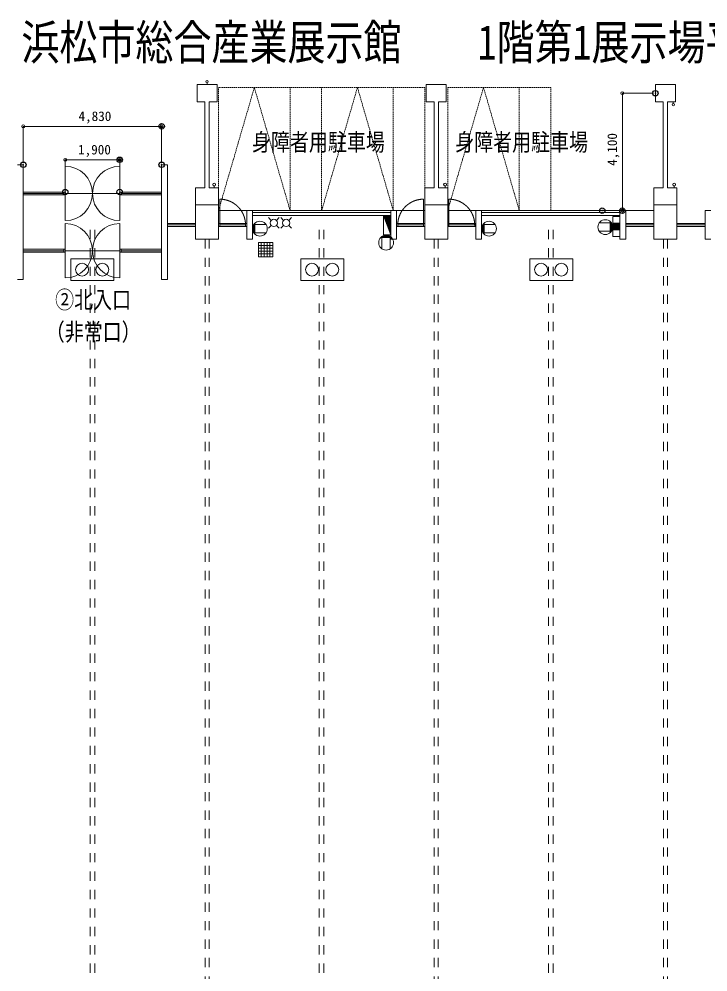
# Model space of a CAD drawing. Units: millimetres, scale not verified. Extents: x -36471 to 36210, y -29928 to 23658.
# Drawn here: x -11188 to 12860, y -9617 to 23658 of the extents above; entities that cross this region are included whole.
import ezdxf
from ezdxf.enums import TextEntityAlignment as Align

# ---------------------------------------------------------------- set-up
doc = ezdxf.new("R2010")
doc.units = ezdxf.units.MM
doc.header["$LTSCALE"] = 380
doc.header["$PDMODE"] = 32
doc.header["$PDSIZE"] = 190
for name, pattern in [('DASHED', [7.5, 6, -1.5]), ('USER1', [1.693333, 0.846667, -0.846667]), ('USER2', [0.846667, 0.423333, -0.423333]), ('USER6', [0.1875, 0.125, -0.0625])]:
    doc.linetypes.add(name, pattern=pattern)
for name, color, linetype, lineweight in [('0-1_C-7', 253, 'Continuous', 18), ('0-2_6-3', 1, 'Continuous', 18), ('0-E_1-A', 8, 'USER2', 18), ('1-2_1-4', 8, 'Continuous', 18), ('1-4_1-1', 8, 'Continuous', 18), ('1-8_0-A', 8, 'Continuous', 18), ('1-B_0-2', 7, 'Continuous', 18), ('1-C_0-1', 8, 'Continuous', 18), ('1-E_0', 1, 'Continuous', 18), ('2-F_0-E', 8, 'USER1', 18), ('3-0_KUTAI', 1, 'Continuous', 18), ('3-1_2-C_補助線', 9, 'USER6', 9)]:
    doc.layers.add(name, color=color, linetype=linetype, lineweight=lineweight)
doc.layers.add('0-4_3-4', color=3, linetype='Continuous')
doc.layers.add('1-F_Defpoints', color=5, linetype='Continuous')
doc.styles.add('ＭＳ ゴシック', font='')
doc.styles.get('ＭＳ ゴシック').set_extended_font_data('MS Gothic')

# ---------------------------------------------------------------- blocks, each defined once
blk = doc.blocks.new('_Origin')
at = {"layer": '1-E_0'}
blk.add_line((0, 0), (-380, 0), dxfattribs=at)
blk.add_circle((0, 0), 190, dxfattribs=at)

msp = doc.modelspace()

# ---------------------------------------------------------------- linework, layer by layer
at = {"layer": '0-1_C-7'}
for p, q in [((-2480.1, 16726.4), (-2382.7, 16629.1)), ((-2105.1, 16726.4), (-2202.4, 16629.1)), ((-2051.5, 16726.4), (-1954.2, 16629.1)), ((-1676.5, 16726.4), (-1773.9, 16629.1)), ((-2480.1, 16351.4), (-2382.7, 16448.7)), ((-2105.1, 16351.4), (-2202.4, 16448.7)), ((-2051.5, 16351.4), (-1954.2, 16448.7)), ((-1676.5, 16351.4), (-1773.9, 16448.7)), ((-2331.6, 15754.7), (-2831.6, 15754.7)), ((-2331.6, 15654.7), (-2831.6, 15654.7)), ((-2731.6, 15854.7), (-2731.6, 15354.7)), ((-2631.6, 15854.7), (-2631.6, 15354.7)), ((-2531.6, 15854.7), (-2531.6, 15354.7)), ((-2431.6, 15854.7), (-2431.6, 15354.7)), ((-2331.6, 15554.7), (-2831.6, 15554.7)), ((-2331.6, 15454.7), (-2831.6, 15454.7)), ((-9379.4, 15283.1), (-9379.4, 14533.1)), ((-7879.4, 14533.1), (-7879.4, 15283.1)), ((-1355.6, 15283), (-1355.6, 14533)), ((144.4, 14533), (144.4, 15283)), ((6643.4, 15283), (6643.4, 14533)), ((8143.4, 14533), (8143.4, 15283))]:
    msp.add_line(p, q, dxfattribs=at)
msp.add_lwpolyline([(-2831.6, 15354.7), (-2331.6, 15354.7), (-2331.6, 15854.7), (-2831.6, 15854.7)], close=True, dxfattribs=at)
for centre, radius in [((-2292.6, 16538.9), 127.5), ((-1864, 16538.9), 127.5), ((-8987.4, 14908.1), 225), ((-8279.4, 14908.1), 225), ((-963.6, 14908), 225), ((-255.6, 14908), 225), ((7035.4, 14908), 225), ((7743.4, 14908), 225)]:
    msp.add_circle(centre, radius, dxfattribs=at)
at = {"layer": '0-2_6-3', "color": 4}
for p, q in [((1789.9, 16798), (1539.9, 16798)), ((1789.9, 16123), (1539.9, 16798)), ((1549.9, 16798), (1549.9, 16771)), ((1569.9, 16798), (1569.9, 16717)), ((1589.9, 16798), (1589.9, 16663)), ((1609.9, 16798), (1609.9, 16609)), ((1629.9, 16798), (1629.9, 16555)), ((1649.9, 16798), (1649.9, 16501)), ((1669.9, 16798), (1669.9, 16447)), ((1689.9, 16798), (1689.9, 16393)), ((1709.9, 16798), (1709.9, 16339)), ((1729.9, 16798), (1729.9, 16285)), ((1749.9, 16798), (1749.9, 16231)), ((1769.9, 16798), (1769.9, 16177)), ((1789.9, 16123), (1789.9, 16798)), ((9539.9, 16531), (9789.9, 16531)), ((9552.4, 16297.6), (9552.4, 16531)), ((9572.4, 16297.6), (9572.4, 16531)), ((9592.4, 16297.6), (9592.4, 16531)), ((9612.4, 16297.6), (9612.4, 16531)), ((9632.4, 16297.6), (9632.4, 16531)), ((9652.4, 16297.6), (9652.4, 16531)), ((9672.4, 16297.6), (9672.4, 16531)), ((9672.4, 16297.6), (9672.4, 16531)), ((9692.4, 16297.6), (9692.4, 16531)), ((9712.4, 16297.6), (9712.4, 16531)), ((9732.4, 16297.6), (9732.4, 16531)), ((9752.4, 16297.6), (9752.4, 16531)), ((9772.4, 16297.6), (9772.4, 16531)), ((9539.9, 16297.6), (9789.9, 16297.6))]:
    msp.add_line(p, q, dxfattribs=at)
at = {"layer": '0-2_6-3'}
for p, q in [((-3028, 16258.5), (-3028, 16420.5)), ((-3011.8, 16457), (-3011.8, 16222.1)), ((-2999.6, 16481.3), (-2999.6, 16197.8)), ((-2979.4, 16505.6), (-2979.4, 16173.5)), ((-2967.2, 16517.7), (-2967.2, 16161.3)), ((-2955.1, 16145.1), (-2955.1, 16525.8)), ((-2955.1, 16485.3), (-2566.3, 16485.3)), ((4972, 16258.5), (4972, 16420.5)), ((4988.2, 16457), (4988.2, 16222.1)), ((5000.4, 16481.3), (5000.4, 16197.8)), ((5020.6, 16505.6), (5020.6, 16173.5)), ((5032.8, 16517.7), (5032.8, 16161.3)), ((5044.9, 16145.1), (5044.9, 16525.8)), ((5044.9, 16485.3), (5433.7, 16485.3)), ((9451.9, 16537.8), (9063.1, 16537.8)), ((9451.9, 16197.6), (9451.9, 16578.3)), ((9464.1, 16570.2), (9464.1, 16213.8)), ((9476.2, 16558), (9476.2, 16225.9)), ((9496.5, 16533.7), (9496.5, 16250.2)), ((9508.6, 16509.4), (9508.6, 16274.5)), ((9524.8, 16311), (9524.8, 16473)), ((-2955.1, 16193.7), (-2566.3, 16193.7)), ((1820.9, 16025.7), (1440.2, 16025.7)), ((1448.3, 16037.9), (1804.7, 16037.9)), ((1460.5, 16050), (1792.6, 16050)), ((1480.7, 16025.7), (1480.7, 15636.9)), ((1484.8, 16070.3), (1768.3, 16070.3)), ((1509.1, 16082.4), (1744, 16082.4)), ((1707.5, 16098.6), (1545.5, 16098.6)), ((1772.3, 16025.7), (1772.3, 15636.9)), ((5044.9, 16193.7), (5433.7, 16193.7)), ((9451.9, 16246.2), (9063.1, 16246.2))]:
    msp.add_line(p, q, dxfattribs=at)
at = {"layer": '0-2_6-3', "color": 253}
for p, q in [((-7879.4, 15283.1), (-9379.4, 15283.1)), ((144.4, 15283), (-1355.6, 15283)), ((8143.4, 15283), (6643.4, 15283)), ((-9379.4, 14533.1), (-7879.4, 14533.1)), ((-1355.6, 14533), (144.4, 14533)), ((6643.4, 14533), (8143.4, 14533))]:
    msp.add_line(p, q, dxfattribs=at)
at = {"layer": '0-2_6-3', "color": 4}
msp.add_lwpolyline([(1539.9, 16798), (1539.9, 16123), (1789.9, 16123)], dxfattribs=at)
msp.add_lwpolyline([(9539.9, 16764.3), (9539.9, 16064.3), (9789.9, 16064.3), (9789.9, 16764.3)], close=True, dxfattribs=at)
at = {"layer": '0-2_6-3'}
for centre in [(9277.8, 16392), (-2780.9, 16339.5), (5219.1, 16339.5), (1626.5, 15851.6)]:
    msp.add_circle(centre, 259.2, dxfattribs=at)
at = {"layer": '0-E_1-A', "linetype": 'Continuous'}
for p, q in [((-4225.1, 16967), (2974.9, 16967)), ((3774.9, 16967), (10974.9, 16968))]:
    msp.add_line(p, q, dxfattribs=at)
at = {"layer": '1-2_1-4'}
for p, q in [((-4975.1, 21368), (-4975.1, 20768)), ((-4975.1, 21368), (-4275.1, 21368)), ((-4275.1, 20768), (-4275.1, 21368)), ((3024.9, 21368), (3024.9, 20768)), ((3024.9, 21368), (3724.9, 21368)), ((3724.9, 20768), (3724.9, 21368)), ((11024.9, 21368), (11024.9, 20768)), ((11024.9, 21368), (11724.9, 21368)), ((11724.9, 20768), (11724.9, 21368)), ((-4975.1, 20768), (-4700.1, 20768)), ((-4700.1, 20768), (-4700.1, 17768)), ((-4550.1, 20768), (-4275.1, 20768)), ((-4550.1, 20768), (-4550.1, 17768)), ((3024.9, 20768), (3299.9, 20768)), ((3299.9, 20768), (3299.9, 17768)), ((3449.9, 20768), (3724.9, 20768)), ((3449.9, 20768), (3449.9, 17768)), ((11024.9, 20768), (11299.9, 20768)), ((11299.9, 20768), (11299.9, 17768)), ((11449.9, 20768), (11724.9, 20768)), ((11449.9, 20768), (11449.9, 17768)), ((-5025.1, 17168), (-5025.1, 17768)), ((-4700.1, 17768), (-5025.1, 17768)), ((-4225.1, 17768), (-4550.1, 17768)), ((-4225.1, 17168), (-4225.1, 17768)), ((2974.9, 17168), (2974.9, 17768)), ((3299.9, 17768), (2974.9, 17768)), ((3774.9, 17768), (3449.9, 17768)), ((3774.9, 17168), (3774.9, 17768)), ((10974.9, 17168), (10974.9, 17768)), ((11299.9, 17768), (10974.9, 17768)), ((11774.9, 17768), (11449.9, 17768)), ((11774.9, 17168), (11774.9, 17768)), ((-5025.1, 17168), (-4225.1, 17168)), ((2974.9, 17168), (3774.9, 17168)), ((10974.9, 17168), (11774.9, 17168))]:
    msp.add_line(p, q, dxfattribs=at)
at = {"layer": '1-4_1-1'}
for p, q in [((-11040.1, 17618), (-9625.1, 17618)), ((-11040.1, 17518), (-9625.1, 17518)), ((-7625.1, 17618), (-6210.1, 17618)), ((-7625.1, 17518), (-6210.1, 17518)), ((-6010.1, 16518), (-5025.1, 16518)), ((-4182.6, 16518), (-3282.6, 16518)), ((2932.4, 16518), (2032.4, 16518)), ((3817.4, 16518), (4717.4, 16518)), ((9989.9, 16518), (10974.9, 16518)), ((11774.9, 16518), (12759.9, 16518)), ((-11040.1, 15618), (-9625.1, 15618)), ((-7625.1, 15618), (-6210.1, 15618))]:
    msp.add_line(p, q, dxfattribs=at)
at = {"layer": '1-8_0-A'}
for p, q in [((-4625.1, 21428), (-4625.1, 21368)), ((11649.9, 20708), (11649.9, 20768)), ((-4379.1, 17828), (-4379.1, 17768)), ((3684, 17828), (3684, 17768)), ((11683.2, 17828), (11683.2, 17768)), ((-11040.1, 17568), (-9625.1, 17568)), ((-9625.1, 17618), (-9575.1, 17618)), ((-9575.1, 17568), (-7675.1, 17568)), ((-7675.1, 17618), (-7625.1, 17618)), ((-7675.1, 17518), (-7625.1, 17518)), ((-7625.1, 17568), (-6210.1, 17568)), ((-6010.1, 16468), (-5025.1, 16468)), ((-4182.6, 16518), (-4225.1, 16518)), ((-4225.1, 16418), (-4182.6, 16418)), ((-4182.6, 16418), (-4182.6, 16518)), ((-4182.6, 16468), (-3282.6, 16468)), ((-3282.6, 16518), (-3282.6, 16418)), ((-3282.6, 16518), (-3240.1, 16518)), ((-3282.6, 16418), (-3240.1, 16418)), ((2032.4, 16518), (1989.9, 16518)), ((2032.4, 16418), (1989.9, 16418)), ((2032.4, 16518), (2032.4, 16418)), ((2932.4, 16468), (2032.4, 16468)), ((2932.4, 16418), (2932.4, 16518)), ((2932.4, 16518), (2974.9, 16518)), ((2974.9, 16418), (2932.4, 16418)), ((3817.4, 16518), (3774.9, 16518)), ((3774.9, 16418), (3817.4, 16418)), ((3817.4, 16418), (3817.4, 16518)), ((3817.4, 16468), (4717.4, 16468)), ((4717.4, 16518), (4717.4, 16418)), ((4717.4, 16518), (4759.9, 16518)), ((4717.4, 16418), (4759.9, 16418)), ((9989.9, 16468), (10974.9, 16468)), ((11774.9, 16468), (12759.9, 16468)), ((-11040.1, 15568), (-9625.1, 15568)), ((-9625.1, 15618), (-9575.1, 15618)), ((-7675.1, 15618), (-7625.1, 15618)), ((-7675.1, 15518), (-7625.1, 15518)), ((-7625.1, 15568), (-6210.1, 15568))]:
    msp.add_line(p, q, dxfattribs=at)
at = {"layer": '1-8_0-A', "linetype": 'DASHED'}
for p, q in [((-4182.6, 16518), (-4182.6, 17368)), ((2932.4, 16518), (2932.4, 17368)), ((3817.4, 16518), (3817.4, 17368))]:
    msp.add_line(p, q, dxfattribs=at)
at = {"layer": '1-8_0-A'}
for points in [[(-9575.1, 18518), (-9575.1, 17568), (-9575.1, 16618)], [(-7675.1, 18518), (-7675.1, 17568), (-7675.1, 16618)], [(-9625.1, 17618), (-9625.1, 17568), (-9625.1, 17518), (-9575.1, 17518)], [(-7625.1, 17618), (-7625.1, 17568), (-7625.1, 17518)], [(-9575.1, 16518), (-9575.1, 15568), (-9575.1, 14618)], [(-7675.1, 16518), (-7675.1, 15568), (-7675.1, 14618)], [(-9625.1, 15618), (-9625.1, 15568), (-9625.1, 15518), (-9575.1, 15518)], [(-7625.1, 15618), (-7625.1, 15568), (-7625.1, 15518)]]:
    msp.add_lwpolyline(points, dxfattribs=at)
for centre, radius in [((-4625.1, 21468), 40), ((11649.9, 20668), 40), ((-4379.1, 17878), 50), ((3684, 17878), 50), ((11683.2, 17878), 50)]:
    msp.add_circle(centre, radius, dxfattribs=at)
for centre, start, end in [((-9575.1, 17568), 0, 90), ((-7675.1, 17568), 90, 180), ((-9575.1, 17568), 270, 0), ((-7675.1, 17568), 180, 270), ((-9575.1, 15568), 0, 90), ((-7675.1, 15568), 90, 180), ((-9575.1, 15568), 270, 0), ((-7675.1, 15568), 180, 270)]:
    msp.add_arc(centre, 950, start, end, dxfattribs=at)
at = {"layer": '1-8_0-A', "linetype": 'DASHED'}
for centre, start, end in [((-4182.6, 16468), 0, 90), ((2932.4, 16468), 90, 180), ((3817.4, 16468), 0, 90)]:
    msp.add_arc(centre, 900, start, end, dxfattribs=at)
at = {"layer": '1-B_0-2', "color": 8}
for p, q in [((-11240.1, 18568), (-11040.1, 18568)), ((-6210.1, 18568), (-6010.1, 18568)), ((-4225.1, 17168), (-5025.1, 17168)), ((3774.9, 17168), (2974.9, 17168)), ((11774.9, 17168), (10974.9, 17168)), ((-3240.1, 16968), (-3040.1, 16968)), ((-3040.1, 16898), (1789.9, 16898)), ((1789.9, 16968), (1989.9, 16968)), ((4759.9, 16968), (4959.9, 16968)), ((4759.9, 16968), (4959.9, 16968)), ((4959.9, 16898), (9789.9, 16898)), ((9789.9, 16968), (9989.9, 16968)), ((9789.9, 16968), (9989.9, 16968)), ((12759.9, 16968), (12959.9, 16968))]:
    msp.add_line(p, q, dxfattribs=at)
at = {"layer": '1-B_0-2'}
for p, q in [((-11040.1, 14568), (-11040.1, 18568)), ((-6210.1, 14568), (-6210.1, 18568)), ((-6010.1, 14568), (-6010.1, 18568)), ((-5025.1, 17168), (-5025.1, 15968)), ((-4225.1, 15968), (-4225.1, 17168)), ((2974.9, 17168), (2974.9, 15968)), ((10974.9, 17168), (10974.9, 15968)), ((-3240.1, 16968), (-3240.1, 15968)), ((-3040.1, 16968), (-3040.1, 15968)), ((-3040.1, 16798), (1789.9, 16798)), ((1789.9, 15968), (1789.9, 16968)), ((1989.9, 15968), (1989.9, 16968)), ((4759.9, 16968), (4759.9, 15968)), ((4959.9, 16968), (4959.9, 15968)), ((4959.9, 16798), (9789.9, 16798)), ((9789.9, 15968), (9789.9, 16968)), ((9989.9, 15968), (9989.9, 16968)), ((12759.9, 16968), (12759.9, 15968)), ((-6010.1, 16418), (-5025.1, 16418)), ((-4182.6, 16418), (-3282.6, 16418)), ((2932.4, 16418), (2032.4, 16418)), ((3817.4, 16418), (4717.4, 16418)), ((9989.9, 16418), (10974.9, 16418)), ((11774.9, 16418), (12759.9, 16418)), ((-5025.1, 15968), (-4225.1, 15968)), ((-3240.1, 15968), (-3040.1, 15968)), ((1789.9, 15968), (1989.9, 15968)), ((4759.9, 15968), (4959.9, 15968)), ((9789.9, 15968), (9989.9, 15968)), ((12759.9, 15968), (12959.9, 15968)), ((-11040.1, 15518), (-9625.1, 15518)), ((-9575.1, 15568), (-7675.1, 15568)), ((-7625.1, 15518), (-6210.1, 15518)), ((-11240.1, 14568), (-11040.1, 14568)), ((-6210.1, 14568), (-6010.1, 14568))]:
    msp.add_line(p, q, dxfattribs=at)
for points in [[(2974.9, 15968), (3774.9, 15968), (3774.9, 17168)], [(10974.9, 15968), (11774.9, 15968), (11774.9, 17168)]]:
    msp.add_lwpolyline(points, dxfattribs=at)
at = {"layer": '1-C_0-1'}
msp.add_line((-4379.1, 17828), (-4379.1, 17768), dxfattribs=at)
at = {"layer": '1-E_0'}
for p, q in [((-11040.1, 18628), (-11040.1, 19911.4)), ((-10940.1, 19911.4), (-6310.1, 19911.4)), ((-6210.1, 18628), (-6210.1, 19911.4)), ((-9575.1, 17678), (-9575.1, 18743.8)), ((-9475.1, 18743.8), (-7775.1, 18743.8)), ((-7675.1, 17678), (-7675.1, 18743.8))]:
    msp.add_line(p, q, dxfattribs=at)
at = {"layer": '1-F_Defpoints'}
for p in [(11024.9, 21068), (-6210.1, 19911.4), (-11040.1, 18568), (-7675.1, 18743.8), (-6210.1, 18568), (-9575.1, 17618), (-7675.1, 17618), (9170.1, 16968), (9871.9, 16968)]:
    msp.add_point(p, dxfattribs=at)
at = {"layer": '2-F_0-E'}
for p, q in [((-8707.4, 16298), (-8707.4, -3432)), ((-8542.8, 16298), (-8542.8, -3432)), ((-707.4, 16298), (-707.4, -3432)), ((-542.8, 16298), (-542.8, -3432)), ((7292.6, 16298), (7292.6, -3432)), ((7457.2, 16298), (7457.2, -3432)), ((-4695.1, 15968), (-4695.1, -22832)), ((-4555.1, 15968), (-4555.1, -22832)), ((3304.9, 15968), (3304.9, -22832)), ((3444.9, 15968), (3444.9, -22832)), ((11304.9, 15968), (11304.9, -22832)), ((11444.9, 15968), (11444.9, -22832)), ((-8707.4, -23162), (-8707.4, -3432)), ((-8542.8, -23162), (-8542.8, -3432)), ((-707.4, -23162), (-707.4, -3432)), ((-542.8, -23162), (-542.8, -3432)), ((7292.6, -23162), (7292.6, -3432)), ((7457.2, -23162), (7457.2, -3432))]:
    msp.add_line(p, q, dxfattribs=at)
at = {"layer": '3-0_KUTAI', "color": 9, "linetype": 'USER6'}
for p, q in [((2974.9, 21268), (-4225.1, 21268)), ((3774.9, 21268), (7374.9, 21268))]:
    msp.add_line(p, q, dxfattribs=at)
at = {"layer": '3-0_KUTAI'}
for p, q in [((10964.9, 21068), (9871.9, 21068)), ((9871.9, 20968), (9871.9, 17068)), ((9230.1, 16968), (9871.9, 16968))]:
    msp.add_line(p, q, dxfattribs=at)
at = {"layer": '3-1_2-C_補助線'}
for p, q in [((-4225.1, 16968), (-4225.1, 21268)), ((-2975.1, 21268), (-4225.1, 16968)), ((-1725.1, 16968), (-2975.1, 21268)), ((-1725.1, 16968), (-1725.1, 21268)), ((-625.1, 16968), (-625.1, 21268)), ((624.9, 21268), (-625.1, 16968)), ((624.9, 21268), (1874.9, 16968)), ((1874.9, 16968), (1874.9, 21268)), ((2974.9, 16967), (2974.9, 21268)), ((5024.9, 21268), (3774.9, 16967)), ((3774.9, 16968), (3774.9, 21268)), ((6274.9, 16968), (5024.9, 21268)), ((6274.9, 16968), (6274.9, 21268)), ((7374.9, 16967), (7374.9, 21268)), ((-4225.1, 16967), (2974.9, 16967)), ((3774.9, 16967), (7374.9, 16967))]:
    msp.add_line(p, q, dxfattribs=at)

# ---------------------------------------------------------------- block references
at = {"layer": '1-E_0', "xscale": 0.2631579, "yscale": 0.2631579, "rotation": 180}
for p in [(-11040.1, 19911.4), (-9575.1, 18743.8)]:
    msp.add_blockref('_Origin', p, dxfattribs=at)
at = {"layer": '1-E_0', "xscale": 0.2631579, "yscale": 0.2631579}
for p in [(-6210.1, 19911.4), (-7675.1, 18743.8)]:
    msp.add_blockref('_Origin', p, dxfattribs=at)
at = {"layer": '3-0_KUTAI', "xscale": 0.2631579, "yscale": 0.2631579}
for p, rotation in [((9871.9, 21068), 90), ((9871.9, 16968), 270)]:
    msp.add_blockref('_Origin', p, dxfattribs=dict(at, rotation=rotation))

# ---------------------------------------------------------------- texts
at = {"layer": '0-4_3-4', "style": 'ＭＳ ゴシック', "width": 0.8}
for s, height, p in [('浜松市総合産業展示館\u3000\u30001階第1展示場平面図（縮尺1/200）', 1216, (-11105.8, 21873.3)), ('身障者用駐車場', 607.3, (-3057.1, 18874.2)), ('身障者用駐車場', 607.3, (4036.5, 18874.2)), ('②北入口', 607.3, (-9928.6, 13369.5)), ('（非常口）', 607.3, (-10255.7, 12247.9))]:
    msp.add_text(s, height=height, dxfattribs=at).set_placement(p, align=Align.BOTTOM_LEFT)
at = {"layer": '1-E_0', "color": 3, "style": 'ＭＳ ゴシック'}
for s, p in [('4,830', (-9112.6, 19995.9)), ('1,900', (-9128.9, 18828.3))]:
    msp.add_text(s, height=337.1, dxfattribs=at).set_placement(p, align=Align.BOTTOM_LEFT)
at = {"layer": '3-0_KUTAI', "color": 3, "style": 'ＭＳ ゴシック'}
msp.add_text('4,100', height=337.1, rotation=90, dxfattribs=at).set_placement((9787.4, 18530.5), align=Align.BOTTOM_LEFT)

doc.saveas('drawing.dxf')
